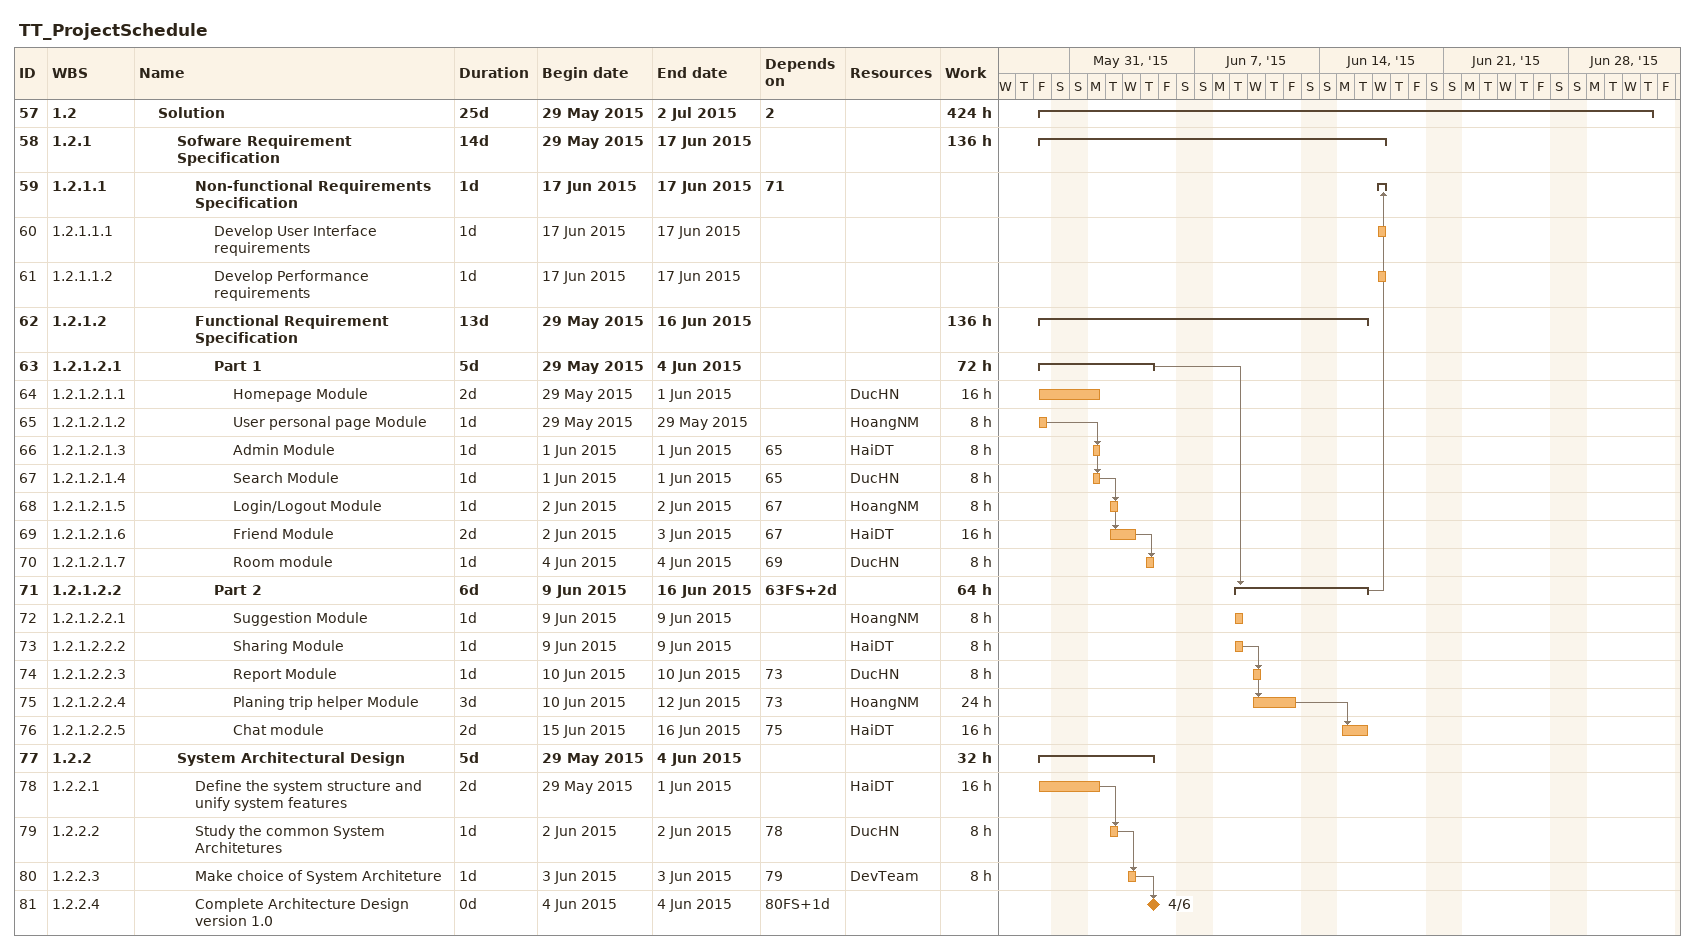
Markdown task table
TT_ProjectSchedule

| ID | WBS | Task | Duration | Start | Finish | Predecessors | Resources | Work (h) |
|---|---|---|---|---|---|---|---|---|
| 57 | 1.2 | **Solution** | 25d | 2015-05-29 | 2015-07-02 | 2 |  | 424 |
| 58 | 1.2.1 | **Sofware Requirement Specification** | 14d | 2015-05-29 | 2015-06-17 |  |  | 136 |
| 59 | 1.2.1.1 | **Non-functional Requirements Specification** | 1d | 2015-06-17 | 2015-06-17 | 71 |  |  |
| 60 | 1.2.1.1.1 | Develop User Interface requirements | 1d | 2015-06-17 | 2015-06-17 |  |  |  |
| 61 | 1.2.1.1.2 | Develop Performance requirements | 1d | 2015-06-17 | 2015-06-17 |  |  |  |
| 62 | 1.2.1.2 | **Functional Requirement Specification** | 13d | 2015-05-29 | 2015-06-16 |  |  | 136 |
| 63 | 1.2.1.2.1 | **Part 1** | 5d | 2015-05-29 | 2015-06-04 |  |  | 72 |
| 64 | 1.2.1.2.1.1 | Homepage Module | 2d | 2015-05-29 | 2015-06-01 |  | DucHN | 16 |
| 65 | 1.2.1.2.1.2 | User personal page Module | 1d | 2015-05-29 | 2015-05-29 |  | HoangNM | 8 |
| 66 | 1.2.1.2.1.3 | Admin Module | 1d | 2015-06-01 | 2015-06-01 | 65 | HaiDT | 8 |
| 67 | 1.2.1.2.1.4 | Search Module | 1d | 2015-06-01 | 2015-06-01 | 65 | DucHN | 8 |
| 68 | 1.2.1.2.1.5 | Login/Logout Module | 1d | 2015-06-02 | 2015-06-02 | 67 | HoangNM | 8 |
| 69 | 1.2.1.2.1.6 | Friend Module | 2d | 2015-06-02 | 2015-06-03 | 67 | HaiDT | 16 |
| 70 | 1.2.1.2.1.7 | Room module | 1d | 2015-06-04 | 2015-06-04 | 69 | DucHN | 8 |
| 71 | 1.2.1.2.2 | **Part 2** | 6d | 2015-06-09 | 2015-06-16 | 63FS+2d |  | 64 |
| 72 | 1.2.1.2.2.1 | Suggestion Module | 1d | 2015-06-09 | 2015-06-09 |  | HoangNM | 8 |
| 73 | 1.2.1.2.2.2 | Sharing Module | 1d | 2015-06-09 | 2015-06-09 |  | HaiDT | 8 |
| 74 | 1.2.1.2.2.3 | Report Module | 1d | 2015-06-10 | 2015-06-10 | 73 | DucHN | 8 |
| 75 | 1.2.1.2.2.4 | Planing trip helper Module | 3d | 2015-06-10 | 2015-06-12 | 73 | HoangNM | 24 |
| 76 | 1.2.1.2.2.5 | Chat module | 2d | 2015-06-15 | 2015-06-16 | 75 | HaiDT | 16 |
| 77 | 1.2.2 | **System Architectural Design** | 5d | 2015-05-29 | 2015-06-04 |  |  | 32 |
| 78 | 1.2.2.1 | Define the system structure and unify system features | 2d | 2015-05-29 | 2015-06-01 |  | HaiDT | 16 |
| 79 | 1.2.2.2 | Study the common System Architetures | 1d | 2015-06-02 | 2015-06-02 | 78 | DucHN | 8 |
| 80 | 1.2.2.3 | Make choice of System Architeture | 1d | 2015-06-03 | 2015-06-03 | 79 | DevTeam | 8 |
| 81 | 1.2.2.4 | Complete Architecture Design version 1.0 | 0d | 2015-06-04 | 2015-06-04 | 80FS+1d |  |  |
